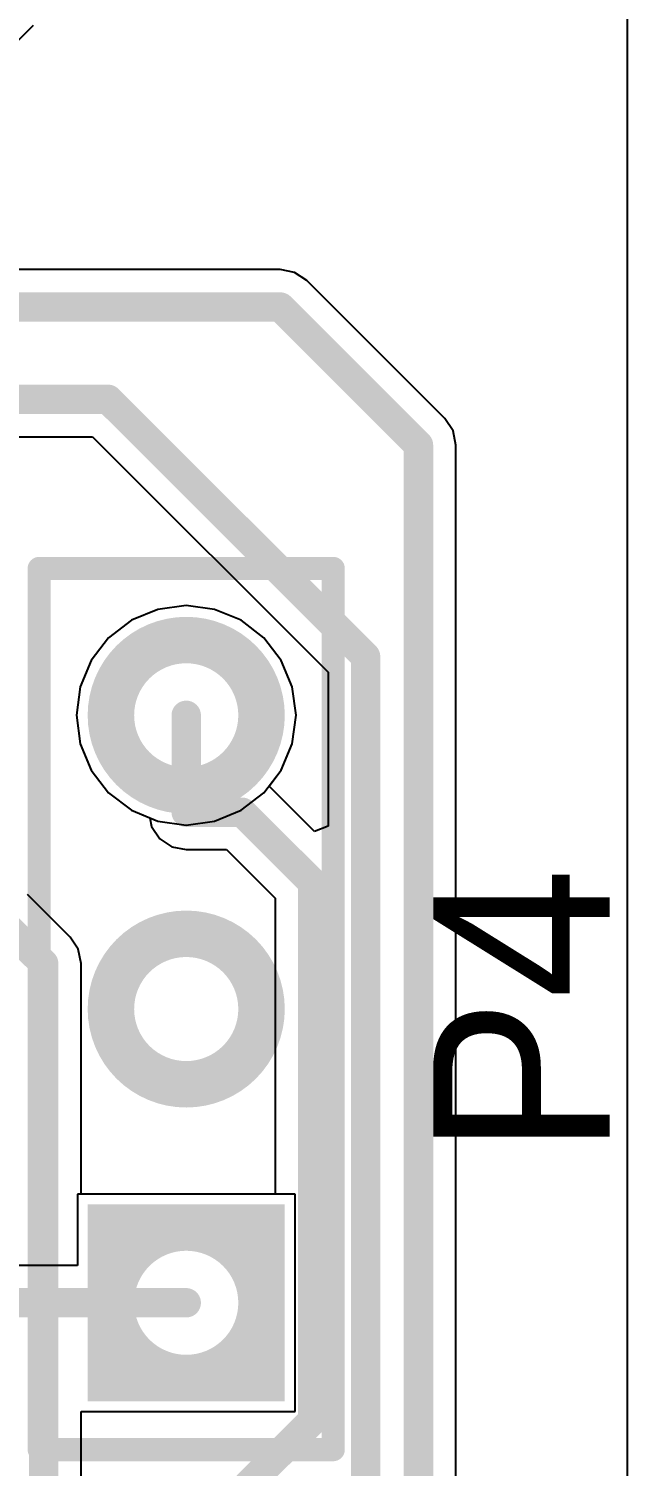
# Model space of a CAD drawing. Header units: millimetres. Extents: x 0.91 to 3, y 1 to 3.
# Drawn here: x 2.7964 to 3, y 1.4443 to 1.9337 of the extents above; entities that cross this region are included whole.
import ezdxf

# ---------------------------------------------------------------- set-up
doc = ezdxf.new("R2010")
doc.units = ezdxf.units.MM
doc.header["$MEASUREMENT"] = 0
for name, color, linetype in [('BottomLayer', 5, 'Continuous'), ('BottomSolder', 6, 'Continuous'), ('MultiLayer', 9, 'Continuous'), ('TopLayer', 1, 'Continuous'), ('TopOverlay', 2, 'Continuous'), ('TopSolder', 216, 'Continuous')]:
    doc.layers.add(name, color=color, linetype=linetype)

# ---------------------------------------------------------------- blocks, each defined once
blk = doc.blocks.new('HDR1X3_164')
at = {"layer": 'BottomLayer', "const_width": 0.01181}
for points in [[(-0.02362, 0.02953), (-0.02362, -0.02953)], [(0.02362, 0.02953), (0.02362, -0.02953)], [(-0.02953, 0.02362), (0.02953, 0.02362)], [(-0.02953, -0.02362), (0.02953, -0.02362)]]:
    blk.add_lwpolyline(points, dxfattribs=at)
for points in [[(-0.02362, 0, 1), (0.02362, 0, 1)], [(0.07638, 0, 1), (0.12362, 0, 1)], [(0.17638, 0, 1), (0.22362, 0, 1)]]:
    blk.add_lwpolyline(points, format="xyb", close=True, dxfattribs=at)
at = {"layer": 'BottomSolder', "const_width": 0.01581}
for points in [[(-0.02562, 0.03353), (-0.02562, -0.03353)], [(0.02562, 0.03353), (0.02562, -0.03353)], [(-0.03353, 0.02562), (0.03353, 0.02562)], [(-0.03353, -0.02562), (0.03353, -0.02562)]]:
    blk.add_lwpolyline(points, dxfattribs=at)
for points in [[(-0.02562, 0, 1), (0.02562, 0, 1)], [(0.07438, 0, 1), (0.12562, 0, 1)], [(0.17438, 0, 1), (0.22562, 0, 1)]]:
    blk.add_lwpolyline(points, format="xyb", close=True, dxfattribs=at)
at = {"layer": 'MultiLayer', "const_width": 0.01181}
for points in [[(-0.02362, 0.02953), (-0.02362, -0.02953)], [(0.02362, 0.02953), (0.02362, -0.02953)], [(-0.02953, 0.02362), (0.02953, 0.02362)], [(-0.02953, -0.02362), (0.02953, -0.02362)]]:
    blk.add_lwpolyline(points, dxfattribs=at)
for points in [[(-0.02362, 0, 1), (0.02362, 0, 1)], [(0.07638, 0, 1), (0.12362, 0, 1)], [(0.17638, 0, 1), (0.22362, 0, 1)]]:
    blk.add_lwpolyline(points, format="xyb", close=True, dxfattribs=at)
at = {"layer": 'TopLayer', "const_width": 0.01181}
for points in [[(-0.02362, 0.02953), (-0.02362, -0.02953)], [(0.02362, 0.02953), (0.02362, -0.02953)], [(-0.02953, 0.02362), (0.02953, 0.02362)], [(-0.02953, -0.02362), (0.02953, -0.02362)]]:
    blk.add_lwpolyline(points, dxfattribs=at)
for points in [[(-0.02362, 0, 1), (0.02362, 0, 1)], [(0.07638, 0, 1), (0.12362, 0, 1)], [(0.17638, 0, 1), (0.22362, 0, 1)]]:
    blk.add_lwpolyline(points, format="xyb", close=True, dxfattribs=at)
at = {"layer": 'TopOverlay', "const_width": 0.00787}
for points in [[(-0.05, 0.05), (0.25, 0.05)], [(-0.05, 0.05), (-0.05, -0.05)], [(0.25, 0.05), (0.25, -0.05)], [(-0.05, -0.05), (0.25, -0.05)]]:
    blk.add_lwpolyline(points, dxfattribs=at)
at = {"layer": 'TopOverlay', "const_width": 0.00394}
for points in [[(-0.05197, 0.05, 1), (-0.04803, 0.05, 1)], [(-0.05197, 0.05, 1), (-0.04803, 0.05, 1)], [(0.24803, 0.05, 1), (0.25197, 0.05, 1)], [(0.24803, 0.05, 1), (0.25197, 0.05, 1)], [(-0.05197, -0.05, 1), (-0.04803, -0.05, 1)], [(-0.05197, -0.05, 1), (-0.04803, -0.05, 1)], [(0.24803, -0.05, 1), (0.25197, -0.05, 1)], [(0.24803, -0.05, 1), (0.25197, -0.05, 1)]]:
    blk.add_lwpolyline(points, format="xyb", close=True, dxfattribs=at)
at = {"layer": 'TopSolder', "const_width": 0.01581}
for points in [[(-0.02562, 0.03353), (-0.02562, -0.03353)], [(0.02562, 0.03353), (0.02562, -0.03353)], [(-0.03353, 0.02562), (0.03353, 0.02562)], [(-0.03353, -0.02562), (0.03353, -0.02562)]]:
    blk.add_lwpolyline(points, dxfattribs=at)
for points in [[(-0.02562, 0, 1), (0.02562, 0, 1)], [(0.07438, 0, 1), (0.12562, 0, 1)], [(0.17438, 0, 1), (0.22562, 0, 1)]]:
    blk.add_lwpolyline(points, format="xyb", close=True, dxfattribs=at)

msp = doc.modelspace()

# ---------------------------------------------------------------- linework, layer by layer
at = {"layer": 'BottomLayer'}
for p, q in [((3, 3), (3, 1)), ((2.85, 1.73735), (2.84033, 1.73607)), ((2.85967, 1.73607), (2.85, 1.73735)), ((2.84033, 1.73607), (2.83133, 1.73234)), ((2.86867, 1.73234), (2.85967, 1.73607)), ((2.83133, 1.73234), (2.82359, 1.72641)), ((2.87641, 1.72641), (2.86867, 1.73234)), ((2.82359, 1.72641), (2.81766, 1.71867)), ((2.88234, 1.71867), (2.87641, 1.72641)), ((2.81766, 1.71867), (2.81393, 1.70967)), ((2.88607, 1.70967), (2.88234, 1.71867)), ((2.81393, 1.70967), (2.81265, 1.7)), ((2.88735, 1.7), (2.88607, 1.70967)), ((2.81265, 1.7), (2.81393, 1.69033)), ((2.88607, 1.69033), (2.88735, 1.7)), ((2.81393, 1.69033), (2.81766, 1.68133)), ((2.88234, 1.68133), (2.88607, 1.69033)), ((2.81766, 1.68133), (2.82359, 1.67359)), ((2.87641, 1.67359), (2.88234, 1.68133)), ((2.82359, 1.67359), (2.83133, 1.66766)), ((2.86867, 1.66766), (2.87641, 1.67359)), ((2.83133, 1.66766), (2.84033, 1.66393)), ((2.84033, 1.66393), (2.85, 1.66265)), ((2.85, 1.66265), (2.85967, 1.66393)), ((2.85967, 1.66393), (2.86867, 1.66766)), ((2.81051, 1.62451), (2.796, 1.63902)), ((2.81327, 1.62038), (2.81051, 1.62451)), ((2.81424, 1.6155), (2.81327, 1.62038)), ((2.81424, 1.53703), (2.81424, 1.6155)), ((2.88703, 1.53703), (2.81424, 1.53703)), ((2.88703, 1.46297), (2.88703, 1.53703)), ((2.81424, 1.1895), (2.81424, 1.46297)), ((2.81424, 1.46297), (2.88703, 1.46297))]:
    msp.add_line(p, q, dxfattribs=at)
at = {"layer": 'BottomLayer', "const_width": 0.01}
for points in [[(2.776, 1.641), (2.8015, 1.6155)], [(2.8015, 1.1895), (2.8015, 1.6155)]]:
    msp.add_lwpolyline(points, dxfattribs=at)
at = {"layer": 'BottomLayer', "const_width": 0.005}
msp.add_lwpolyline([(2.799, 1.6155, 1), (2.804, 1.6155, 1)], format="xyb", close=True, dxfattribs=at)
msp.add_lwpolyline([(2.799, 1.6155, 1), (2.804, 1.6155, 1)], format="xyb", close=True, dxfattribs=at)
at = {"layer": 'TopLayer'}
for p, q in [((3, 3), (3, 1)), ((2.76211, 1.89909), (2.79801, 1.93499)), ((2.882, 1.85174), (2.75247, 1.85174)), ((2.88688, 1.85077), (2.882, 1.85174)), ((2.89101, 1.84801), (2.88688, 1.85077)), ((2.93801, 1.80101), (2.89101, 1.84801)), ((2.94077, 1.79688), (2.93801, 1.80101)), ((2.94174, 1.792), (2.94077, 1.79688)), ((2.28277, 1.79484), (2.81814, 1.79484)), ((2.81814, 1.79484), (2.89826, 1.71472)), ((2.94174, 1.305), (2.94174, 1.792)), ((2.85, 1.73735), (2.84033, 1.73607)), ((2.85967, 1.73607), (2.85, 1.73735)), ((2.84033, 1.73607), (2.83133, 1.73234)), ((2.86867, 1.73234), (2.85967, 1.73607)), ((2.83133, 1.73234), (2.82359, 1.72641)), ((2.87641, 1.72641), (2.86867, 1.73234)), ((2.82359, 1.72641), (2.81766, 1.71867)), ((2.88234, 1.71867), (2.87641, 1.72641)), ((2.81766, 1.71867), (2.81393, 1.70967)), ((2.88607, 1.70967), (2.88234, 1.71867)), ((2.89826, 1.71472), (2.89826, 1.6623)), ((2.81393, 1.70967), (2.81265, 1.7)), ((2.88735, 1.7), (2.88607, 1.70967)), ((2.81265, 1.7), (2.81393, 1.69033)), ((2.88607, 1.69033), (2.88735, 1.7)), ((2.81393, 1.69033), (2.81766, 1.68133)), ((2.88234, 1.68133), (2.88607, 1.69033)), ((2.81766, 1.68133), (2.82359, 1.67359)), ((2.87816, 1.67587), (2.88234, 1.68133)), ((2.89364, 1.66039), (2.87816, 1.67587)), ((2.82359, 1.67359), (2.83133, 1.66766)), ((2.83133, 1.66766), (2.83765, 1.66504)), ((2.83765, 1.66504), (2.83823, 1.66212)), ((2.83823, 1.66212), (2.84099, 1.65799)), ((2.89826, 1.6623), (2.89364, 1.66039)), ((2.84099, 1.65799), (2.84512, 1.65523)), ((2.84512, 1.65523), (2.85, 1.65426)), ((2.85, 1.65426), (2.86372, 1.65426)), ((2.86372, 1.65426), (2.88026, 1.63772)), ((2.88026, 1.63772), (2.88026, 1.53703)), ((2.88026, 1.53703), (2.81297, 1.53703)), ((2.81297, 1.53703), (2.81297, 1.51274)), ((2.81297, 1.51274), (2.78478, 1.51274))]:
    msp.add_line(p, q, dxfattribs=at)
at = {"layer": 'TopLayer', "const_width": 0.01}
for points in [[(2.679, 1.839), (2.882, 1.839)], [(2.882, 1.839), (2.929, 1.792)], [(2.23758, 1.80758), (2.82342, 1.80758)], [(2.82342, 1.80758), (2.911, 1.72)], [(2.929, 1.305), (2.929, 1.792)], [(2.911, 1.335), (2.911, 1.72)], [(2.85, 1.667), (2.85, 1.7)], [(2.85, 1.667), (2.869, 1.667)], [(2.869, 1.667), (2.893, 1.643)], [(2.893, 1.46), (2.893, 1.643)], [(2.7795, 1.5), (2.85, 1.5)], [(2.87063, 1.43763), (2.893, 1.46)]]:
    msp.add_lwpolyline(points, dxfattribs=at)
at = {"layer": 'TopLayer', "const_width": 0.005}
for points in [[(2.8795, 1.839, 1), (2.8845, 1.839, 1)], [(2.8795, 1.839, 1), (2.8845, 1.839, 1)], [(2.82092, 1.80758, 1), (2.82592, 1.80758, 1)], [(2.82092, 1.80758, 1), (2.82592, 1.80758, 1)], [(2.9265, 1.792, 1), (2.9315, 1.792, 1)], [(2.9265, 1.792, 1), (2.9315, 1.792, 1)], [(2.9085, 1.72, 1), (2.9135, 1.72, 1)], [(2.9085, 1.72, 1), (2.9135, 1.72, 1)], [(2.8475, 1.7, 1), (2.8525, 1.7, 1)], [(2.8475, 1.667, 1), (2.8525, 1.667, 1)], [(2.8475, 1.667, 1), (2.8525, 1.667, 1)], [(2.8665, 1.667, 1), (2.8715, 1.667, 1)], [(2.8665, 1.667, 1), (2.8715, 1.667, 1)], [(2.8905, 1.643, 1), (2.8955, 1.643, 1)], [(2.8905, 1.643, 1), (2.8955, 1.643, 1)], [(2.8475, 1.5, 1), (2.8525, 1.5, 1)], [(2.8905, 1.46, 1), (2.8955, 1.46, 1)], [(2.8905, 1.46, 1), (2.8955, 1.46, 1)]]:
    msp.add_lwpolyline(points, format="xyb", close=True, dxfattribs=at)

# ---------------------------------------------------------------- block references
at = {"rotation": 90}
msp.add_blockref('HDR1X3_164', (2.85, 1.5), dxfattribs=at)

# ---------------------------------------------------------------- texts
at = {"layer": 'TopOverlay'}
msp.add_text('P4', height=0.06, rotation=90, dxfattribs=at).set_placement((2.994, 1.55))

doc.saveas('drawing.dxf')
